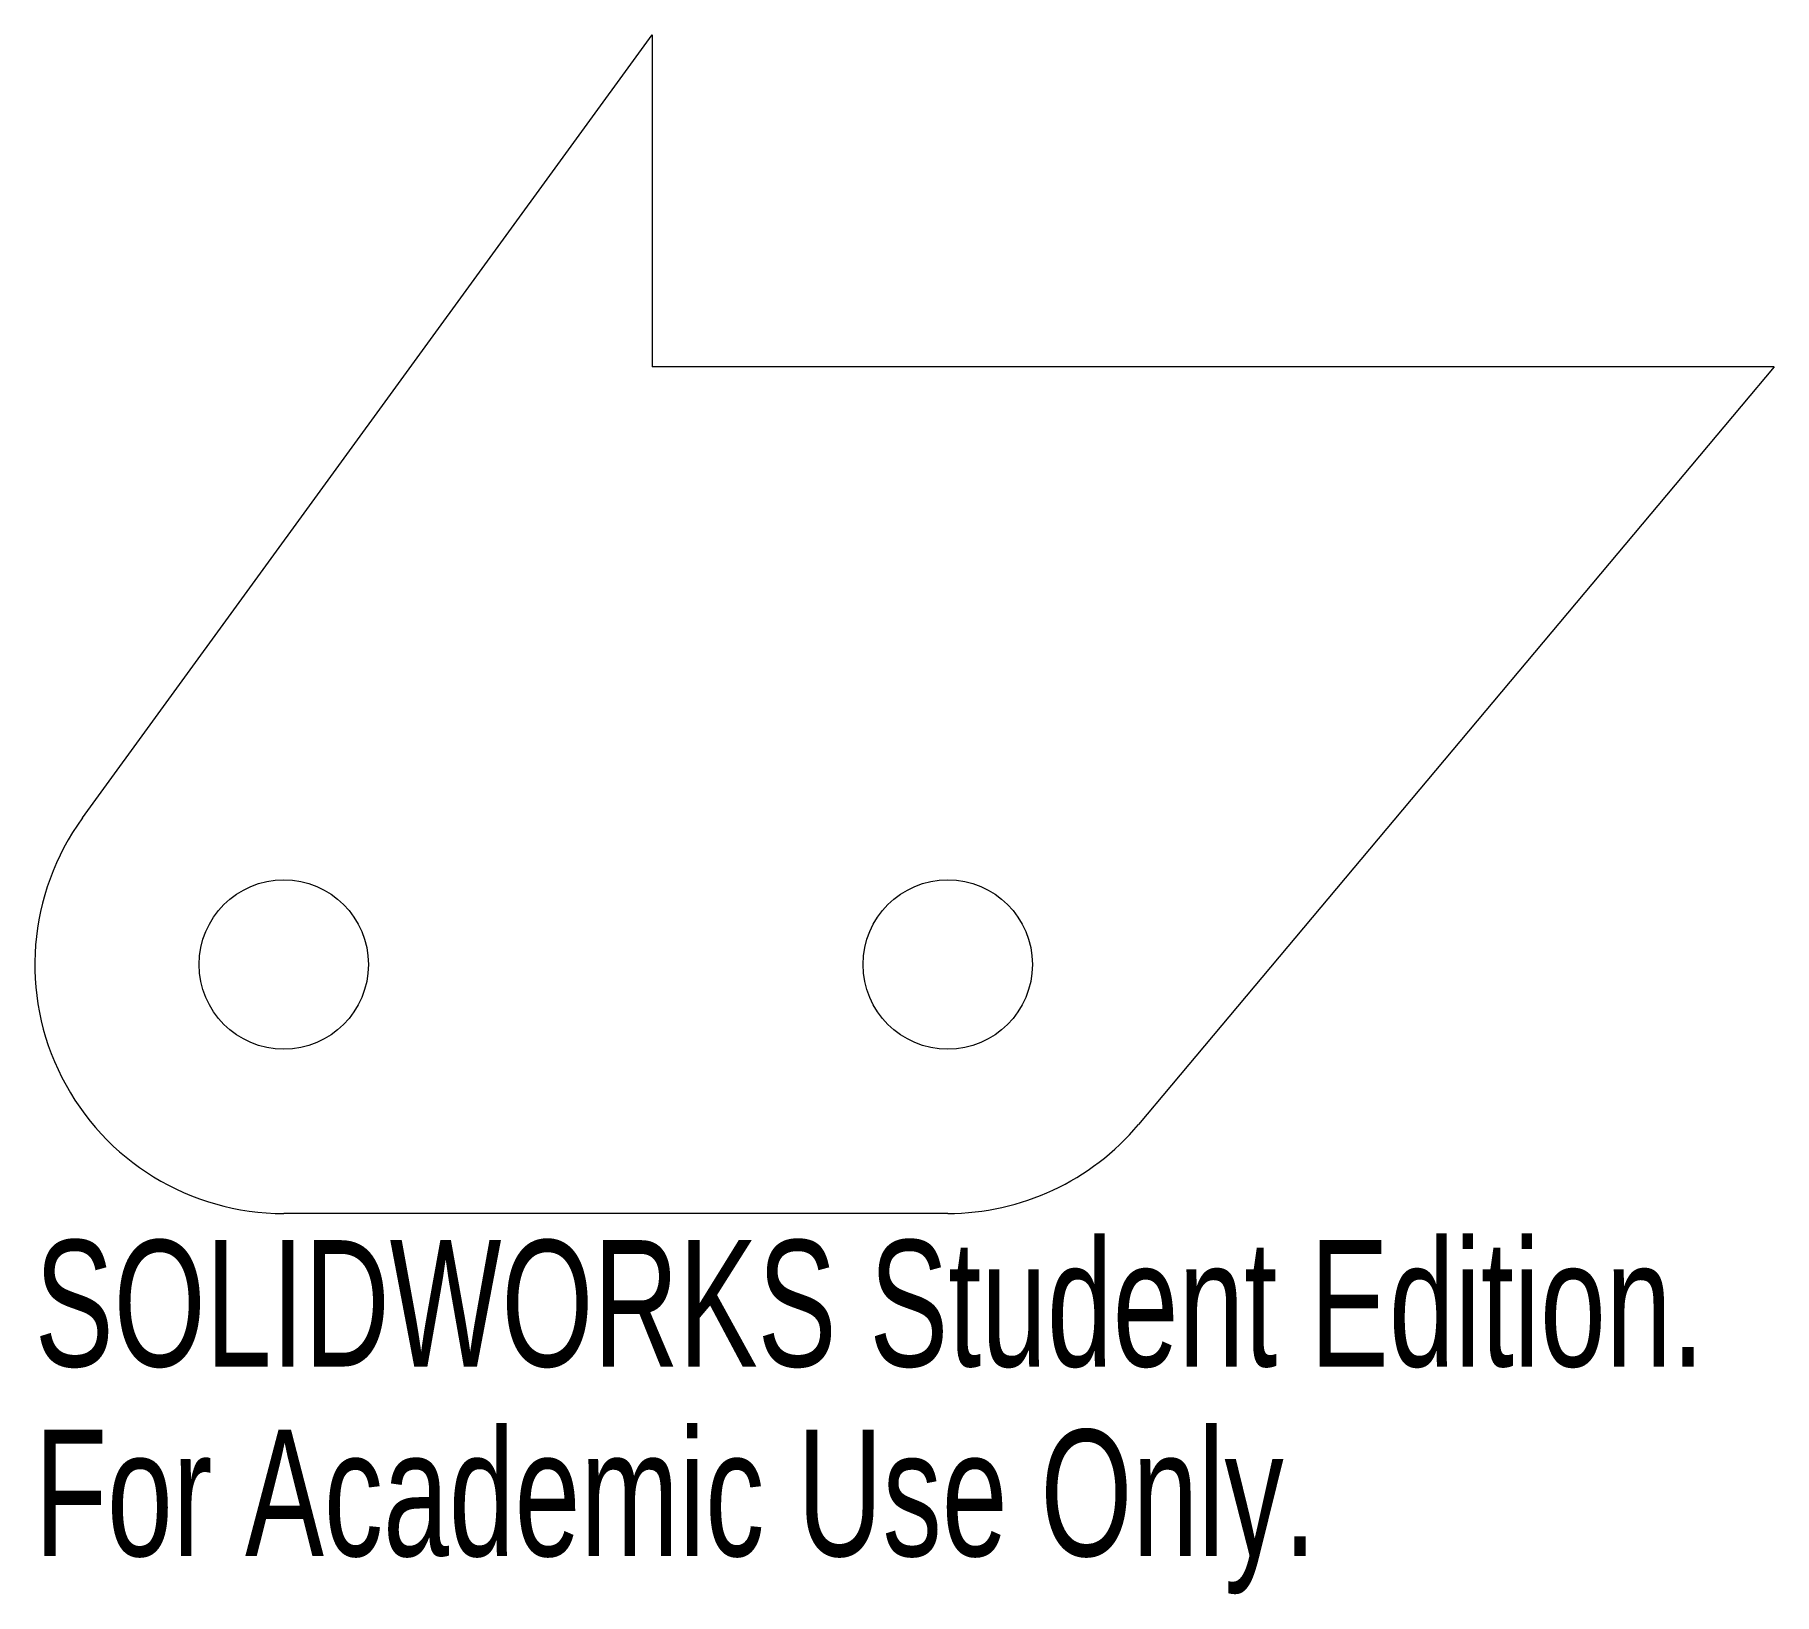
# Model space of a CAD drawing. Header units: inches. Extents: x -66.38 to -63.76, y -7.95 to -5.6.
import ezdxf

# ---------------------------------------------------------------- set-up
doc = ezdxf.new("R2010")
doc.units = ezdxf.units.IN
doc.header["$MEASUREMENT"] = 0
doc.styles.add('SLDTEXTSTYLE0', font='TXT', dxfattribs={"width": 0.7})

msp = doc.modelspace()

# ---------------------------------------------------------------- linework, layer by layer
at = {"color": 7, "linetype": 'Continuous', "lineweight": 15}
for p, q in [((-66.3032, -6.7794), (-65.4453, -5.6)), ((-65.4453, -5.6), (-65.4453, -6.1)), ((-63.7553, -6.1), (-65.4453, -6.1)), ((-63.7553, -6.1), (-64.7127, -7.241)), ((-65, -7.375), (-66, -7.375))]:
    msp.add_line(p, q, dxfattribs=at)
for centre in [(-66, -7), (-65, -7)]:
    msp.add_circle(centre, 0.1275, dxfattribs=at)
for centre, start, end in [((-66, -7), 143.9657, 270), ((-65, -7), 270, 320)]:
    msp.add_arc(centre, 0.375, start, end, dxfattribs=at)

# ---------------------------------------------------------------- texts
at = {"color": 7, "linetype": 'Continuous', "char_height": 0.1903, "attachment_point": 1, "style": 'SLDTEXTSTYLE0'}
for s, insert in [('SOLIDWORKS Student Edition.', (-66.375, -7.4151)), ('For Academic Use Only.', (-66.375, -7.7006))]:
    msp.add_mtext(s, dxfattribs=dict(at, insert=insert))

doc.saveas('drawing.dxf')
